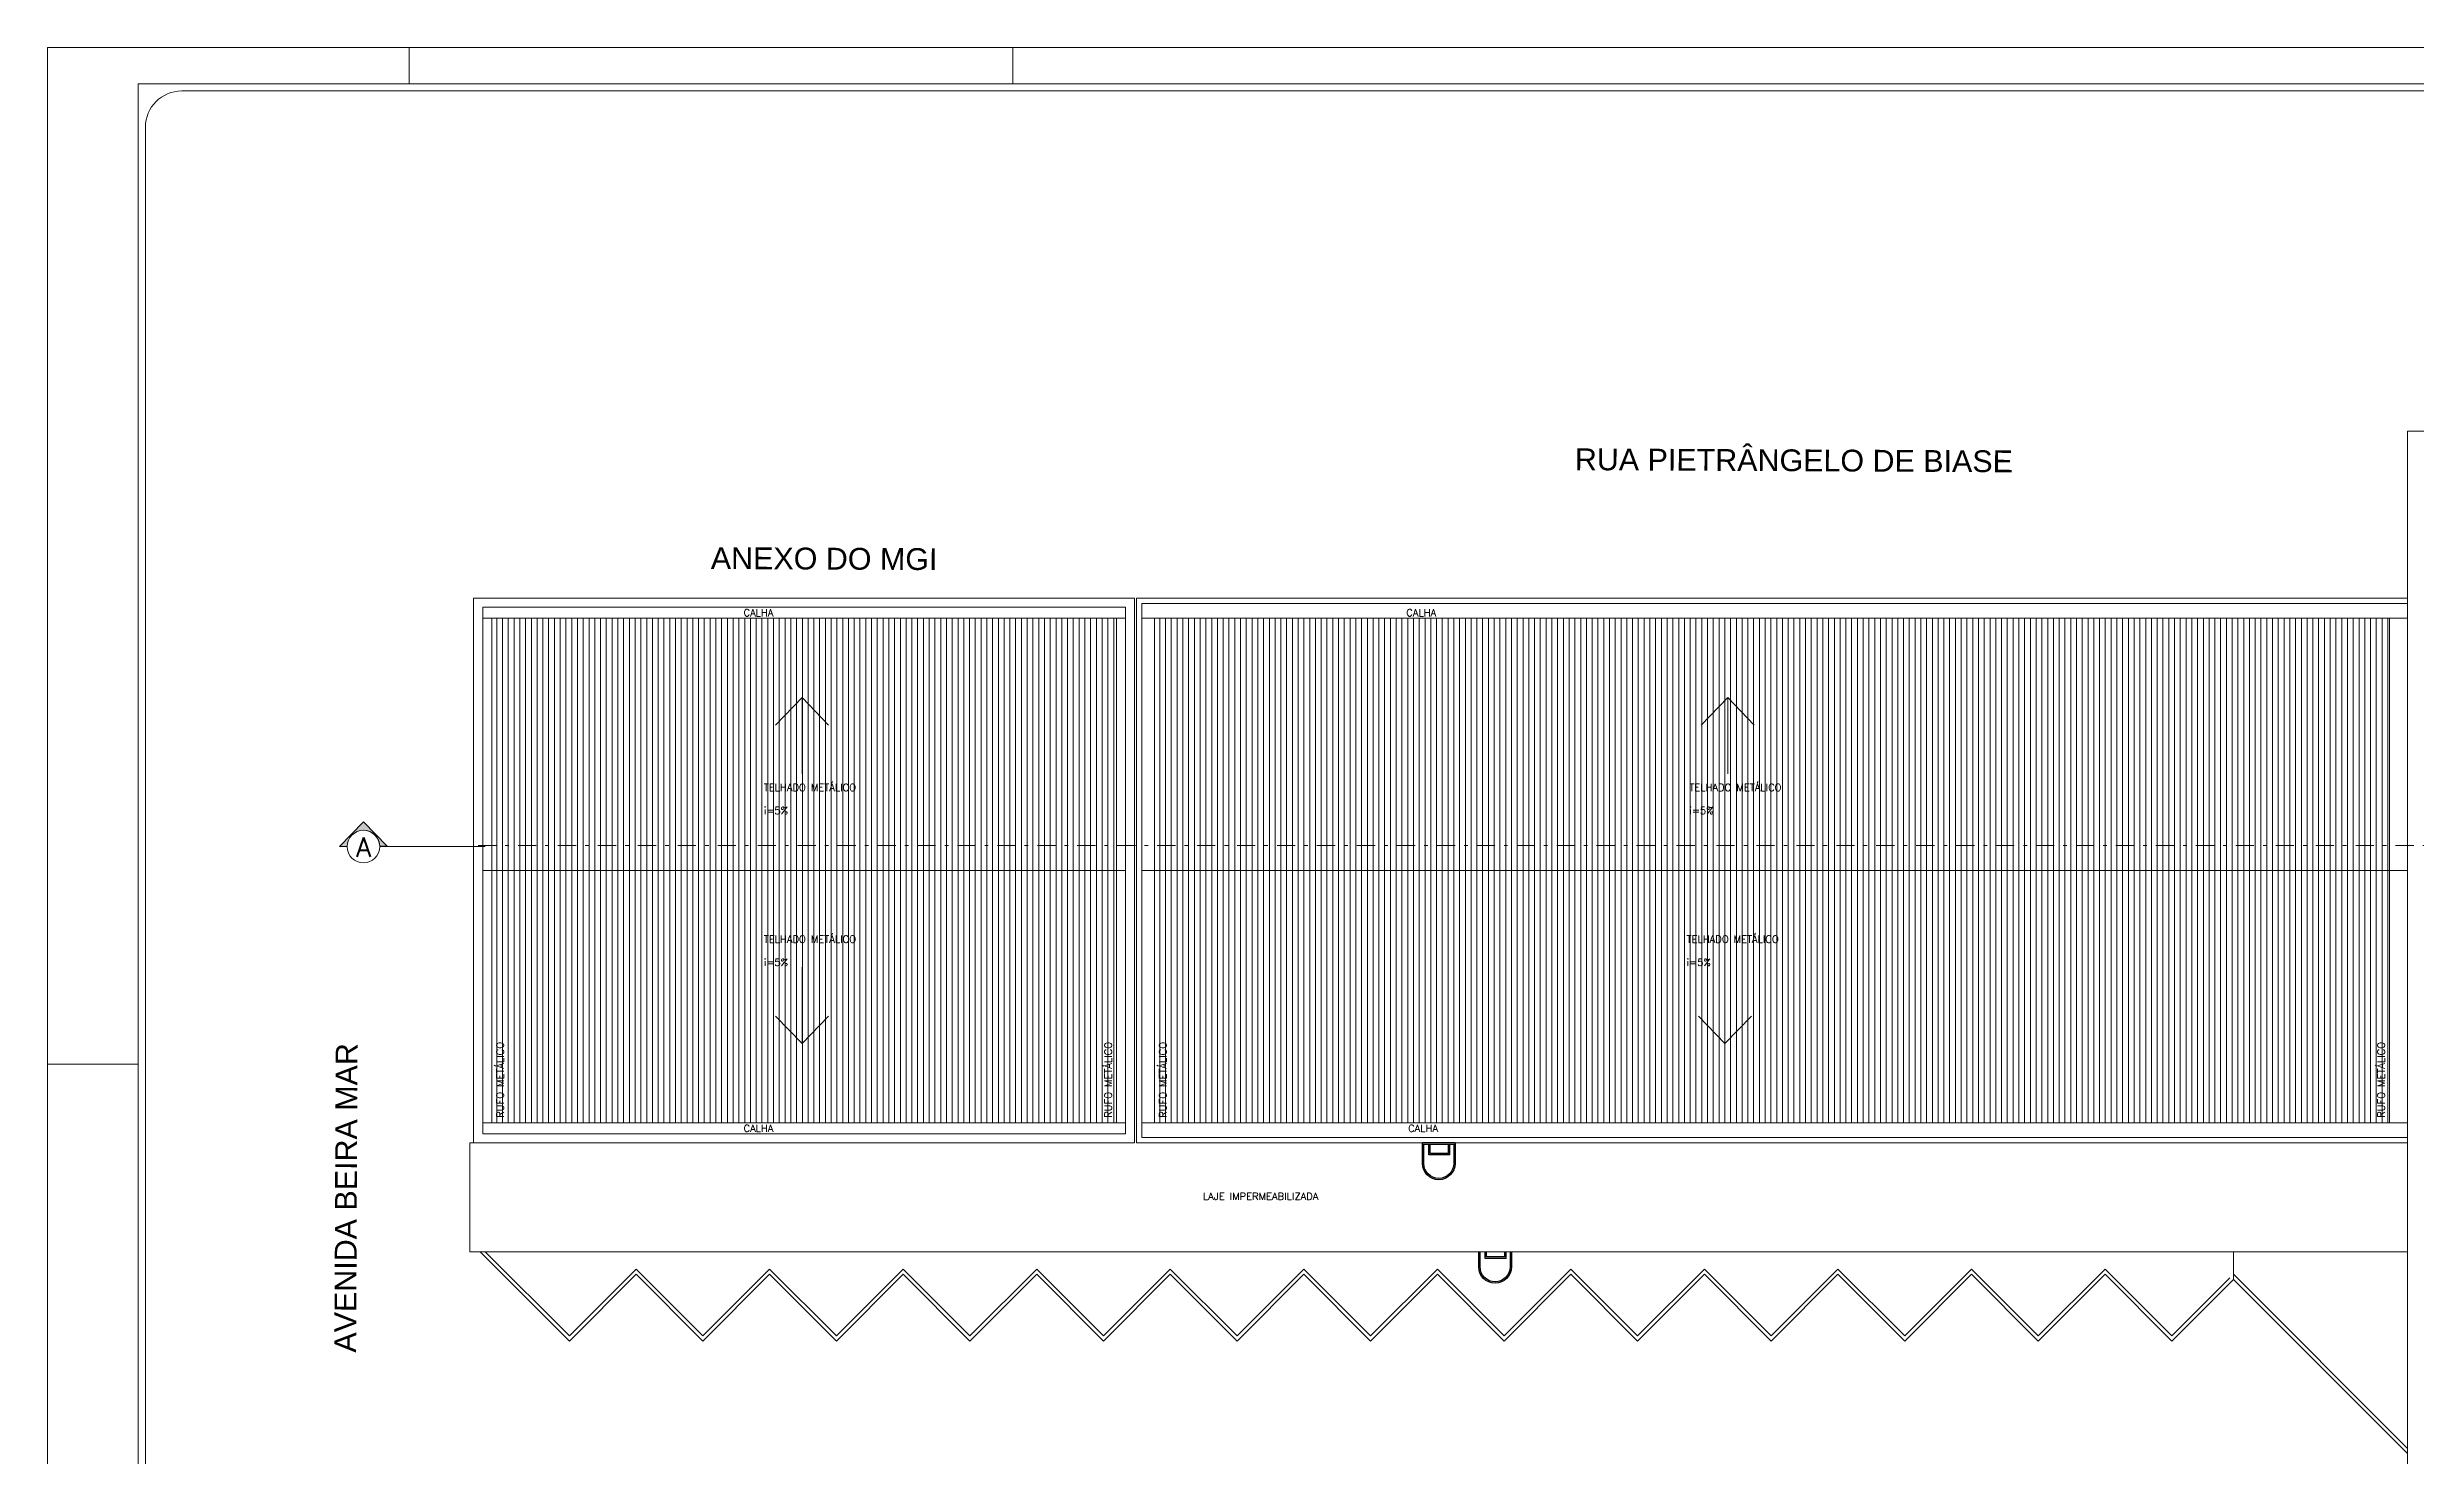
# Model space of a CAD drawing. Header units: millimetres. Extents: x 521 to 1055, y 261 to 520.
# Drawn here: x 656 to 721.2, y 306.5 to 345.3 of the extents above; entities that cross this region are included whole.
import ezdxf
from ezdxf.enums import TextEntityAlignment as Align

# ---------------------------------------------------------------- set-up
doc = ezdxf.new("R2010")
doc.units = ezdxf.units.MM
doc.linetypes.add('CONTINU', pattern=[0])
doc.linetypes.add('DASHDOTX2', pattern=[2, 1, -0.5, 0, -0.5])
doc.layers.add('0.1', color=8, linetype='Continuous', lineweight=13)
doc.layers.add('ppci', color=8, linetype='Continuous')
doc.styles.add('ROBERTO', font='swissek.ttf')
doc.styles.add('ROMANS', font='romans')
doc.styles.get("Standard").update_dxf_attribs({"font": 'romans.shx'})

# ---------------------------------------------------------------- blocks, each defined once
blk = doc.blocks.new('Cor-4A')
h = blk.add_hatch(color=1)
edge = h.paths.add_edge_path()
edge.add_line((-0.00005, -0.00732), (-0.00757, 0))
edge.add_line((-0.00757, 0), (-0.00014, 0.00731))
edge.add_line((-0.00014, 0.00731), (-0.00014, 0.005))
edge.add_arc((0, 0), 0.005, 91.62163, 269.46796)
edge.add_line((-0.00005, -0.005), (-0.00005, -0.00732))
at = {"linetype": 'DASHDOTX2'}
blk.add_line((0, 0.03735), (0, 0.005), dxfattribs=at)
at = {"color": 1}
blk.add_lwpolyline([(-0.00005, -0.00732), (-0.00757, 0), (-0.00014, 0.00731), (-0.00014, 0.005, 0.98138), (-0.00005, -0.005)], format="xyb", close=True, dxfattribs=at)
blk.add_circle((0, 0), 0.005, dxfattribs=at)
at = {"color": 3, "style": 'ROMANS'}
blk.add_attdef('O', text='', height=0.006, rotation=90, dxfattribs=at).set_placement((0.00019, 0), align=Align.MIDDLE)

msp = doc.modelspace()

# ---------------------------------------------------------------- hatches: boundary and pattern name
at = {"layer": '0.1', "linetype": 'CONTINU'}
h = msp.add_hatch(dxfattribs=at)
h.set_pattern_fill('ANSI31', color=8, scale=0.05, angle=45, style=0)
h.paths.add_polyline_path([(685.40015, 323.33803), (685.40015, 329.6029), (668.20015, 329.6029), (668.20015, 323.33803)])
h.paths.add_polyline_path([(668.20015, 323.33803), (668.20015, 322.6529), (685.40015, 322.6529), (685.40015, 323.33803)])
h.paths.add_polyline_path([(668.20015, 322.6529), (668.20015, 315.7029), (685.40015, 315.7029), (685.40015, 322.6529)])
h.paths.add_polyline_path([(675.65056, 324.79083), (679.31246, 324.79083), (679.31246, 325.09083), (675.65056, 325.09083)], flags=24)
h.paths.add_polyline_path([(675.66961, 324.15356), (676.45532, 324.15356), (676.45532, 324.45356), (675.66961, 324.45356)], flags=24)
h.paths.add_polyline_path([(685.33342, 315.82104), (685.33342, 318.24485), (684.97628, 318.24485), (684.97628, 315.82104)], flags=24)
h.paths.add_polyline_path([(668.58785, 315.82104), (668.58785, 318.24485), (668.23071, 318.24485), (668.23071, 315.82104)], flags=24)
h.paths.add_polyline_path([(675.65056, 320.61262), (679.31246, 320.61262), (679.31246, 320.91262), (675.65056, 320.91262)], flags=24)
h.paths.add_polyline_path([(675.66961, 319.97535), (676.45532, 319.97535), (676.45532, 320.27535), (675.66961, 320.27535)], flags=24)
h = msp.add_hatch(dxfattribs=at)
h.set_pattern_fill('ANSI31', color=8, scale=0.05, angle=45, style=0)
h.paths.add_polyline_path([(686.45015, 322.6529), (686.45015, 315.7029), (720.45015, 315.7029), (720.45015, 322.6529)])
h.paths.add_polyline_path([(720.45015, 323.33803), (720.45015, 329.6029), (686.45015, 329.6029), (686.45015, 323.33803)])
h.paths.add_polyline_path([(701.05957, 320.61262), (704.72148, 320.61262), (704.72148, 320.91262), (701.05957, 320.91262)], flags=24)
h.paths.add_polyline_path([(701.07862, 319.97535), (701.86434, 319.97535), (701.86434, 320.27535), (701.07862, 320.27535)], flags=24)
h.paths.add_polyline_path([(720.38342, 315.82104), (720.38342, 318.24485), (720.02628, 318.24485), (720.02628, 315.82104)], flags=24)
h.paths.add_polyline_path([(686.83785, 315.82104), (686.83785, 318.24485), (686.48071, 318.24485), (686.48071, 315.82104)], flags=24)
h.paths.add_polyline_path([(701.13566, 324.79083), (704.79757, 324.79083), (704.79757, 325.09083), (701.13566, 325.09083)], flags=24)
h.paths.add_polyline_path([(701.15471, 324.15356), (701.94043, 324.15356), (701.94043, 324.45356), (701.15471, 324.45356)], flags=24)
h = msp.add_hatch(dxfattribs=at)
h.set_pattern_fill('ANSI31', color=8, scale=0.05, angle=45, style=0)
h.paths.add_polyline_path([(686.45015, 323.33803), (686.45015, 322.6529), (720.45015, 322.6529), (720.45015, 323.33803)])

# ---------------------------------------------------------------- linework, layer by layer
at = {"layer": '0.1', "color": 8}
for p, q in [((665.92805, 345.32093), (665.92805, 344.32093)), ((682.54805, 345.32093), (682.54805, 344.32093)), ((721.45015, 334.7529), (720.95015, 334.7529)), ((720.95015, 286.7529), (720.95015, 334.7529)), ((667.70015, 330.1529), (667.70015, 315.1529)), ((685.90015, 330.1529), (667.70015, 330.1529)), ((685.90015, 330.1529), (685.90015, 315.1529)), ((685.95015, 330.1529), (720.95015, 330.1529)), ((685.95015, 330.1529), (685.95015, 315.1529)), ((667.95015, 329.9029), (667.95015, 315.4029)), ((685.65015, 329.9029), (667.95015, 329.9029)), ((685.65015, 329.6029), (667.95015, 329.6029)), ((668.20015, 329.6029), (668.20015, 315.7029)), ((685.40015, 329.6029), (685.40015, 315.7029)), ((685.65015, 329.9029), (685.65015, 315.4029)), ((686.10015, 330.0029), (720.95015, 330.0029)), ((686.10015, 330.0029), (686.10015, 315.3029)), ((720.95015, 329.6029), (686.10015, 329.6029)), ((686.45015, 329.6029), (686.45015, 315.7029)), ((720.45015, 329.6029), (720.45015, 315.7029)), ((685.65015, 322.6529), (667.95015, 322.6529)), ((720.95015, 322.6529), (686.10015, 322.6529)), ((655.96365, 317.32093), (658.46365, 317.32093)), ((667.60015, 315.1529), (667.60015, 312.1529)), ((667.70015, 315.1529), (667.60015, 315.1529)), ((685.90015, 315.1529), (667.70015, 315.1529)), ((685.65015, 315.7029), (667.95015, 315.7029)), ((685.65015, 315.4029), (667.95015, 315.4029)), ((720.95015, 315.1529), (685.95015, 315.1529)), ((720.95015, 315.7029), (686.10015, 315.7029)), ((720.95015, 315.3029), (686.10015, 315.3029)), ((667.60015, 312.1529), (720.95015, 312.1529)), ((667.87818, 312.1529), (670.33568, 309.6954)), ((668.0196, 312.1529), (670.33568, 309.83682)), ((716.1562, 311.39245), (716.1562, 312.1529)), ((672.17416, 311.67529), (670.33568, 309.83682)), ((672.17416, 311.53387), (670.33568, 309.6954)), ((672.17416, 311.67529), (674.01264, 309.83682)), ((672.17416, 311.53387), (674.01264, 309.6954)), ((675.85112, 311.67529), (674.01264, 309.83682)), ((675.85112, 311.53387), (674.01264, 309.6954)), ((675.85112, 311.67529), (677.68959, 309.83682)), ((675.85112, 311.53387), (677.68959, 309.6954)), ((679.52807, 311.67529), (677.68959, 309.83682)), ((679.52807, 311.53387), (677.68959, 309.6954)), ((679.52807, 311.67529), (681.36655, 309.83682)), ((679.52807, 311.53387), (681.36655, 309.6954)), ((683.20503, 311.67529), (681.36655, 309.83682)), ((683.20503, 311.53387), (681.36655, 309.6954)), ((683.20503, 311.67529), (685.0435, 309.83682)), ((683.20503, 311.53387), (685.0435, 309.6954)), ((686.88198, 311.67529), (685.0435, 309.83682)), ((686.88198, 311.53387), (685.0435, 309.6954)), ((686.88198, 311.67529), (688.72046, 309.83682)), ((686.88198, 311.53387), (688.72046, 309.6954)), ((690.55894, 311.67529), (688.72046, 309.83682)), ((690.55894, 311.53387), (688.72046, 309.6954)), ((690.55894, 311.67529), (692.39742, 309.83682)), ((690.55894, 311.53387), (692.39742, 309.6954)), ((694.23589, 311.67529), (692.39742, 309.83682)), ((694.23589, 311.53387), (692.39742, 309.6954)), ((694.23589, 311.67529), (696.07437, 309.83682)), ((694.23589, 311.53387), (696.07437, 309.6954)), ((697.91285, 311.67529), (696.07437, 309.83682)), ((697.91285, 311.53387), (696.07437, 309.6954)), ((697.91285, 311.67529), (699.75133, 309.83682)), ((697.91285, 311.53387), (699.75133, 309.6954)), ((701.5898, 311.67529), (699.75133, 309.83682)), ((701.5898, 311.53387), (699.75133, 309.6954)), ((701.5898, 311.67529), (703.42828, 309.83682)), ((701.5898, 311.53387), (703.42828, 309.6954)), ((705.26676, 311.67529), (703.42828, 309.83682)), ((705.26676, 311.53387), (703.42828, 309.6954)), ((705.26676, 311.67529), (707.10524, 309.83682)), ((705.26676, 311.53387), (707.10524, 309.6954)), ((708.94371, 311.67529), (707.10524, 309.83682)), ((708.94371, 311.53387), (707.10524, 309.6954)), ((708.94371, 311.67529), (710.78219, 309.83682)), ((708.94371, 311.53387), (710.78219, 309.6954)), ((712.62067, 311.67529), (710.78219, 309.83682)), ((712.62067, 311.53387), (710.78219, 309.6954)), ((712.62067, 311.67529), (714.45915, 309.83682)), ((712.62067, 311.53387), (714.45915, 309.6954)), ((716.0562, 311.43387), (714.45915, 309.83682)), ((716.1562, 311.39245), (714.45915, 309.6954)), ((716.1562, 311.53387), (720.95015, 306.73993)), ((716.1562, 311.39245), (720.95015, 306.59851))]:
    msp.add_line(p, q, dxfattribs=at)
at = {"layer": '0.1', "color": 8, "linetype": 'CONTINU'}
for p, q in [((676.74493, 327.41656), (676.0163, 326.65921)), ((676.74493, 325.31282), (676.74493, 327.41656)), ((676.74493, 327.41656), (677.47355, 326.65921)), ((702.23003, 327.41656), (701.50141, 326.65921)), ((702.23003, 325.31282), (702.23003, 327.41656)), ((702.23003, 327.41656), (702.95866, 326.65921)), ((676.74493, 319.99299), (676.74493, 317.88925)), ((702.15394, 319.99299), (702.15394, 317.88925)), ((676.74493, 317.88925), (676.0163, 318.6466)), ((676.74493, 317.88925), (677.47355, 318.6466)), ((702.15394, 317.88925), (701.42532, 318.6466)), ((702.15394, 317.88925), (702.88256, 318.6466))]:
    msp.add_line(p, q, dxfattribs=at)
at = {"layer": '0.1', "color": 8, "linetype": 'DASHDOTX2', "ltscale": 0.5}
msp.add_line((667.82219, 323.33803), (756.52384, 323.33803), dxfattribs=at)
at = {"layer": '0.1', "color": 8}
for points in [[(782.16805, 345.32093), (655.96365, 345.32093), (655.96365, 261.32093), (782.16805, 261.32093)], [(658.46365, 262.32093), (658.46365, 344.32093), (781.16805, 344.32093), (781.16805, 262.32093)]]:
    msp.add_lwpolyline(points, close=True, dxfattribs=at)
msp.add_lwpolyline([(765.34805, 343.12093, 0.41421356), (764.34805, 344.12093), (659.66365, 344.12093, 0.41421356), (658.66365, 343.12093), (658.66365, 269.52093, 0.41421356), (659.66365, 268.52093), (764.34805, 268.52093, 0.41421356), (765.34805, 269.52093)], format="xyb", close=True, dxfattribs=at)
at = {"layer": 'ppci', "color": 8, "linetype": 'CONTINU', "lineweight": -2}
for p, q in [((694.72515, 315.1529), (693.82515, 315.1529)), ((694.72515, 315.1129), (693.82515, 315.1129)), ((694, 314.8229), (694, 315.1129)), ((694.04, 314.8629), (694.04, 315.1129)), ((694.54, 314.8629), (694.54, 315.1129)), ((694.58, 314.8229), (694.58, 315.1129)), ((694.58, 314.8229), (694, 314.8229)), ((694.54, 314.8629), (694.04, 314.8629)), ((695.55, 311.9729), (695.55, 312.1529)), ((696.13, 311.9729), (695.55, 311.9729)), ((695.59, 312.0129), (695.59, 312.1529)), ((696.09, 312.0129), (695.59, 312.0129)), ((696.09, 312.0129), (696.09, 312.1529)), ((696.13, 311.9729), (696.13, 312.1529))]:
    msp.add_line(p, q, dxfattribs=at)
at = {"layer": 'ppci', "color": 8}
for points in [[(694.72515, 315.1529), (694.72515, 314.5879, -1), (693.82515, 314.5879), (693.82515, 315.1529)], [(694.68765, 315.1129), (694.68765, 314.5879, -1), (693.86265, 314.5879), (693.86265, 315.1129)], [(696.27515, 312.1529), (696.27515, 311.7379, -1), (695.37515, 311.7379), (695.37515, 312.1529)], [(696.23765, 312.1529), (696.23765, 311.7379, -1), (695.41265, 311.7379), (695.41265, 312.1529)]]:
    msp.add_lwpolyline(points, format="xyb", dxfattribs=at)

# ---------------------------------------------------------------- block references
at = {"layer": '0.1', "color": 8}
ref = msp.add_blockref('Cor-4A', (664.66687, 323.3128), dxfattribs=dict(at, xscale=89.59999999999991, yscale=89.59999999999991, zscale=89.59999999999991, rotation=270))
ref.add_attrib('O', 'A', dxfattribs={"layer": '0', "color": 3, "height": 0.5376, "style": 'ROMANS', "text_generation_flag": 2}).set_placement((664.66687, 323.29541), align=Align.MIDDLE)

# ---------------------------------------------------------------- texts
at = {"layer": '0.1', "color": 8, "style": 'ROBERTO'}
for s, rotation, p in [('RUA PIETRÂNGELO DE BIASE', 359.7248304, (698.02143, 333.6785)), ('ANEXO DO MGI', 359.7248304, (674.23021, 330.95727)), ('AVENIDA BEIRA MAR', 89.7248304, (664.46385, 309.37609))]:
    msp.add_text(s, height=0.6, rotation=rotation, dxfattribs=at).set_placement(p)
at = {"layer": '0.1', "color": 8}
for s, p in [('CALHA ', (675.13142, 329.65305)), ('CALHA', (693.38142, 329.65305)), ('TELHADO METÁLICO', (675.69104, 324.84083)), ('TELHADO METÁLICO', (701.17614, 324.84083)), ('i=5%', (675.69104, 324.20356)), ('i=5%', (701.17614, 324.20356)), ('TELHADO METÁLICO', (675.69104, 320.66262)), ('TELHADO METÁLICO', (701.10005, 320.66262)), ('i=5%', (675.69104, 320.02535)), ('i=5%', (701.10005, 320.02535)), ('CALHA', (675.13142, 315.45305)), ('CALHA', (693.43142, 315.45305)), ('LAJE IMPERMEABILIZADA', (687.78016, 313.58144))]:
    msp.add_text(s, height=0.2, dxfattribs=at).set_placement(p)
for p in [(668.52832, 315.84247), (685.2739, 315.84247), (686.77832, 315.84247), (720.3239, 315.84247)]:
    msp.add_text('RUFO METÁLICO', height=0.2, rotation=90, dxfattribs=at).set_placement(p)

doc.saveas('drawing.dxf')
